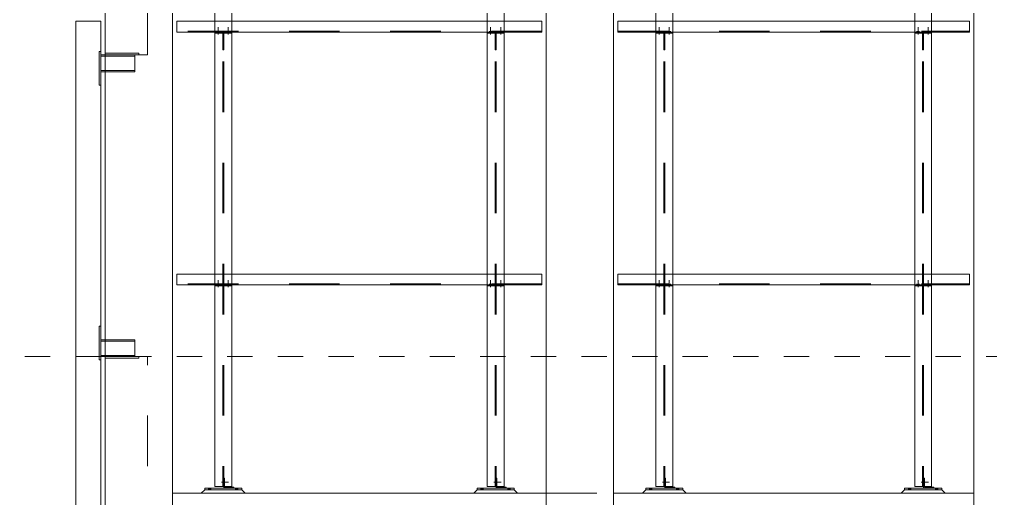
# Model space of a CAD drawing. Header units: millimetres. Extents: x 663313 to 1226001, y 1431724 to 1620898.
# Drawn here: x 663626.35 to 663632.11, y 1524673.58 to 1524676.43 of the extents above; entities that cross this region are included whole.
import ezdxf

# ---------------------------------------------------------------- set-up
doc = ezdxf.new("R2010")
doc.units = ezdxf.units.MM
for name, pattern in [('XKITLINE00', [0]), ('XKITLINE01', [4, 1, -1, 1, -1]), ('XKITLINE02', [4, 2, -2])]:
    doc.linetypes.add(name, pattern=pattern)
for name, color, linetype, lineweight in [('Bolt', 7, 'Continuous', 0), ('Part', 7, 'Continuous', 0), ('S-GRID', 7, 'Continuous', 9)]:
    doc.layers.add(name, color=color, linetype=linetype, lineweight=lineweight)

# ---------------------------------------------------------------- blocks, each defined once
blk = doc.blocks.new('*A20472520')
at = {"layer": 'S-GRID', "color": 7, "linetype": 'XKITLINE01', "lineweight": 0}
blk.add_line((486.810012, 170.525023), (601.986223, 170.525023), dxfattribs=at)
blk = doc.blocks.new('*A20482521')
at = {"layer": 'Part', "color": 7, "linetype": 'XKITLINE00', "lineweight": 0}
for p, q in [((523.41605, 225.858356), (523.41605, 163.791689)), ((526.082717, 225.858356), (526.082717, 163.791689))]:
    blk.add_line(p, q, dxfattribs=at)
blk = doc.blocks.new('*A20502523')
at = {"layer": 'Part', "color": 7, "linetype": 'XKITLINE00', "lineweight": 0}
for p, q in [((505.982716, 225.858356), (505.982716, 163.791689)), ((508.649383, 163.791689), (508.649383, 225.858356))]:
    blk.add_line(p, q, dxfattribs=at)
blk = doc.blocks.new('*A20522525')
at = {"layer": 'Part', "color": 7, "linetype": 'XKITLINE00', "lineweight": 0}
for p, q in [((504.81603, 183.791689), (504.81603, 163.925023)), ((505.81603, 183.791689), (504.81603, 183.791689)), ((505.81603, 163.925023), (505.81603, 183.791689))]:
    blk.add_line(p, q, dxfattribs=at)
blk = doc.blocks.new('*A20542527')
at = {"layer": 'Part', "color": 7, "linetype": 'XKITLINE00', "lineweight": 0}
blk.add_line((540.316051, 225.858356), (540.316051, 163.791689), dxfattribs=at)
blk = doc.blocks.new('*A20562529')
at = {"layer": 'Part', "color": 7, "linetype": 'XKITLINE00', "lineweight": 0}
for p, q in [((508.649383, 165.125023), (508.649383, 163.791689)), ((508.649383, 165.125023), (523.41605, 165.125023)), ((526.082717, 165.125023), (540.316051, 165.125023)), ((540.316051, 165.125023), (540.316051, 163.791689)), ((515.816016, 162.458356), (515.682683, 162.458356)), ((535.816016, 162.458356), (535.682683, 162.458356))]:
    blk.add_line(p, q, dxfattribs=at)
at = {"layer": 'Part', "color": 7, "linetype": 'XKITLINE02', "lineweight": 0}
for p, q in [((523.41605, 165.125023), (526.082717, 165.125023)), ((508.649383, 163.791689), (508.649383, 162.458356)), ((540.316051, 163.791689), (540.316051, 162.458356)), ((508.649383, 162.458356), (515.682683, 162.458356)), ((535.682683, 162.458356), (515.816016, 162.458356)), ((540.316051, 162.458356), (535.816016, 162.458356))]:
    blk.add_line(p, q, dxfattribs=at)
blk = doc.blocks.new('*A20572530')
at = {"layer": 'Part', "color": 7, "linetype": 'XKITLINE00', "lineweight": 0}
for p, q in [((523.249383, 173.791689), (508.81605, 173.791689)), ((508.81605, 173.791689), (508.81605, 173.358356)), ((523.249383, 173.791689), (523.249383, 173.358356)), ((523.249383, 173.358356), (508.81605, 173.358356))]:
    blk.add_line(p, q, dxfattribs=at)
at = {"layer": 'Part', "color": 7, "linetype": 'XKITLINE02', "lineweight": 0}
blk.add_line((523.249383, 173.398356), (508.81605, 173.398356), dxfattribs=at)
blk = doc.blocks.new('*A20582531')
at = {"layer": 'Part', "color": 7, "linetype": 'XKITLINE00', "lineweight": 0}
for p, q in [((523.249383, 183.791689), (508.81605, 183.791689)), ((508.81605, 183.791689), (508.81605, 183.358356)), ((523.249383, 183.791689), (523.249383, 183.358356)), ((523.249383, 183.358356), (508.81605, 183.358356))]:
    blk.add_line(p, q, dxfattribs=at)
at = {"layer": 'Part', "color": 7, "linetype": 'XKITLINE02', "lineweight": 0}
blk.add_line((523.249383, 183.398356), (508.81605, 183.398356), dxfattribs=at)
blk = doc.blocks.new('*A21292602')
at = {"layer": 'Part', "color": 7, "linetype": 'XKITLINE02', "lineweight": 0}
for p, q in [((507.649383, 185.125023), (505.982717, 185.125023)), ((505.982717, 185.125023), (505.982717, 182.458356)), ((507.649383, 182.458356), (507.649383, 185.125023)), ((505.982717, 182.458356), (507.649383, 182.458356))]:
    blk.add_line(p, q, dxfattribs=at)
blk = doc.blocks.new('*A21302603')
at = {"layer": 'Part', "color": 7, "linetype": 'XKITLINE02', "lineweight": 0}
for p, q in [((507.649383, 170.525023), (505.982716, 170.525023)), ((505.982716, 170.525023), (505.982716, 162.191689)), ((507.649383, 162.191689), (507.649383, 170.525023)), ((505.982716, 162.191689), (507.649383, 162.191689))]:
    blk.add_line(p, q, dxfattribs=at)
blk = doc.blocks.new('*A21312604')
at = {"layer": 'Part', "color": 7, "linetype": 'XKITLINE00', "lineweight": 0}
for p, q in [((510.316116, 193.791689), (510.316116, 202.191689)), ((510.316116, 202.191689), (510.982783, 202.191689)), ((510.982783, 202.191689), (510.982783, 193.791689)), ((510.316116, 193.318356), (510.316116, 183.791689)), ((510.982783, 193.318356), (510.982783, 183.791689)), ((510.316116, 183.318356), (510.316116, 173.791689)), ((510.982783, 183.318356), (510.982783, 173.791689)), ((510.316116, 173.318356), (510.316116, 165.391689)), ((510.982783, 173.318356), (510.982783, 165.391689)), ((510.316116, 165.391689), (510.982783, 165.391689))]:
    blk.add_line(p, q, dxfattribs=at)
at = {"layer": 'Part', "color": 7, "linetype": 'XKITLINE02', "lineweight": 0}
for p, q in [((510.62945, 202.191689), (510.62945, 165.391689)), ((510.66945, 202.191689), (510.66945, 165.391689)), ((510.316116, 193.791689), (510.316116, 193.318356)), ((510.982783, 193.791689), (510.982783, 193.318356)), ((510.316116, 183.791689), (510.316116, 183.318356)), ((510.982783, 183.791689), (510.982783, 183.318356)), ((510.316116, 173.791689), (510.316116, 173.318356)), ((510.982783, 173.791689), (510.982783, 173.318356))]:
    blk.add_line(p, q, dxfattribs=at)
blk = doc.blocks.new('*A21322605')
at = {"layer": 'Part', "color": 7, "linetype": 'XKITLINE00', "lineweight": 0}
for p, q in [((521.082717, 193.791689), (521.082717, 202.191689)), ((521.082717, 202.191689), (521.749383, 202.191689)), ((521.749383, 202.191689), (521.749383, 193.791689)), ((521.082717, 193.318356), (521.082717, 183.791689)), ((521.749383, 193.318356), (521.749383, 183.791689)), ((521.082717, 183.318356), (521.082717, 173.791689)), ((521.749383, 183.318356), (521.749383, 173.791689)), ((521.082717, 173.318356), (521.082717, 165.391689)), ((521.749383, 173.318356), (521.749383, 165.391689)), ((521.082717, 165.391689), (521.749383, 165.391689))]:
    blk.add_line(p, q, dxfattribs=at)
at = {"layer": 'Part', "color": 7, "linetype": 'XKITLINE02', "lineweight": 0}
for p, q in [((521.39605, 202.191689), (521.39605, 165.391689)), ((521.43605, 202.191689), (521.43605, 165.391689)), ((521.082717, 193.791689), (521.082717, 193.318356)), ((521.749383, 193.791689), (521.749383, 193.318356)), ((521.082717, 183.791689), (521.082717, 183.318356)), ((521.749383, 183.791689), (521.749383, 183.318356)), ((521.082717, 173.791689), (521.082717, 173.318356)), ((521.749383, 173.791689), (521.749383, 173.318356))]:
    blk.add_line(p, q, dxfattribs=at)
blk = doc.blocks.new('*A21332606')
at = {"layer": 'Part', "color": 7, "linetype": 'XKITLINE00', "lineweight": 0}
for p, q in [((505.81603, 171.191689), (505.982716, 171.191689)), ((505.81603, 170.525023), (505.982716, 170.525023))]:
    blk.add_line(p, q, dxfattribs=at)
at = {"layer": 'Part', "color": 7, "linetype": 'XKITLINE02', "lineweight": 0}
for p, q in [((505.81603, 171.191689), (505.81603, 170.525023)), ((505.81603, 171.141689), (507.149363, 171.141689)), ((505.982716, 171.191689), (507.149363, 171.191689)), ((507.149363, 171.191689), (507.149363, 170.525023)), ((505.81603, 170.575023), (507.149363, 170.575023)), ((505.982716, 170.525023), (507.149363, 170.525023))]:
    blk.add_line(p, q, dxfattribs=at)
blk = doc.blocks.new('*A21342607')
at = {"layer": 'Part', "color": 7, "linetype": 'XKITLINE02', "lineweight": 0}
for p, q in [((505.81603, 171.725023), (505.749363, 171.725023)), ((505.749363, 171.725023), (505.749363, 170.391689)), ((505.81603, 170.391689), (505.81603, 171.725023)), ((505.749363, 170.391689), (505.81603, 170.391689))]:
    blk.add_line(p, q, dxfattribs=at)
blk = doc.blocks.new('*A21352608')
at = {"layer": 'Part', "color": 7, "linetype": 'XKITLINE02', "lineweight": 0}
for p, q in [((507.31603, 170.525023), (505.982696, 170.525023)), ((505.982696, 170.458356), (505.982696, 170.525023)), ((507.31603, 170.458356), (505.982696, 170.458356)), ((507.31603, 170.458356), (507.31603, 170.525023))]:
    blk.add_line(p, q, dxfattribs=at)
blk = doc.blocks.new('*A21362609')
at = {"layer": 'Part', "color": 7, "linetype": 'XKITLINE00', "lineweight": 0}
for p, q in [((509.916116, 165.325023), (511.382783, 165.325023)), ((509.916116, 165.325023), (509.916116, 165.258356)), ((509.916116, 165.258356), (511.382783, 165.258356)), ((511.382783, 165.258356), (511.382783, 165.325023))]:
    blk.add_line(p, q, dxfattribs=at)
blk = doc.blocks.new('*A21372610')
at = {"layer": 'Part', "color": 7, "linetype": 'XKITLINE00', "lineweight": 0}
for p, q in [((509.916116, 165.258356), (509.782783, 165.125023)), ((511.382783, 165.258356), (509.916116, 165.258356)), ((511.516116, 165.125023), (511.382783, 165.258356))]:
    blk.add_line(p, q, dxfattribs=at)
at = {"layer": 'Part', "color": 7, "linetype": 'XKITLINE02', "lineweight": 0}
blk.add_line((509.782783, 165.125023), (511.516116, 165.125023), dxfattribs=at)
blk = doc.blocks.new('*A21382611')
at = {"layer": 'Part', "color": 7, "linetype": 'XKITLINE02', "lineweight": 0}
for p, q in [((510.66945, 165.391689), (510.66945, 165.725023)), ((510.66945, 165.725023), (510.702783, 165.725023)), ((510.702783, 165.725023), (510.702783, 165.391689)), ((511.06945, 165.325023), (510.66945, 165.325023))]:
    blk.add_line(p, q, dxfattribs=at)
at = {"layer": 'Part', "color": 7, "linetype": 'XKITLINE00', "lineweight": 0}
for p, q in [((510.66945, 165.325023), (510.66945, 165.391689)), ((510.702783, 165.391689), (510.702783, 165.358356)), ((510.702783, 165.358356), (511.06945, 165.358356)), ((511.06945, 165.358356), (511.06945, 165.325023))]:
    blk.add_line(p, q, dxfattribs=at)
blk = doc.blocks.new('*A21392612')
at = {"layer": 'Bolt', "color": 7, "linetype": 'XKITLINE02', "lineweight": 0}
for p, q in [((510.57665, 165.558356), (510.862783, 165.558356)), ((510.62945, 165.605023), (510.66945, 165.605023)), ((510.62945, 165.511689), (510.66945, 165.511689)), ((510.66945, 165.605023), (510.702783, 165.605023)), ((510.66945, 165.511689), (510.702783, 165.511689))]:
    blk.add_line(p, q, dxfattribs=at)
blk = doc.blocks.new('*A21402613')
at = {"layer": 'Bolt'}
for points in [[(510.069, 165.258), (510.069, 165.325), (510.163, 165.325), (510.163, 165.258)], [(511.136, 165.258), (511.136, 165.325), (511.229, 165.325), (511.229, 165.258)]]:
    blk.add_hatch(color=7, dxfattribs=at).paths.add_polyline_path(points, flags=17)
at = {"layer": 'Bolt', "color": 7, "linetype": 'XKITLINE00', "lineweight": 0}
for p, q in [((510.069, 165.258), (510.069, 165.325)), ((510.116, 165.258), (510.116, 165.325)), ((510.163, 165.258), (510.163, 165.325)), ((511.136, 165.258), (511.136, 165.325)), ((511.183, 165.258), (511.183, 165.325)), ((511.229, 165.258), (511.229, 165.325))]:
    blk.add_line(p, q, dxfattribs=at)
blk = doc.blocks.new('*A21412614')
at = {"layer": 'Part', "color": 7, "linetype": 'XKITLINE00', "lineweight": 0}
for p, q in [((520.682717, 165.325023), (522.149383, 165.325023)), ((520.682717, 165.325023), (520.682717, 165.258356)), ((520.682717, 165.258356), (522.149383, 165.258356)), ((522.149383, 165.258356), (522.149383, 165.325023))]:
    blk.add_line(p, q, dxfattribs=at)
blk = doc.blocks.new('*A21422615')
at = {"layer": 'Part', "color": 7, "linetype": 'XKITLINE00', "lineweight": 0}
for p, q in [((520.682717, 165.258356), (520.549383, 165.125023)), ((522.149383, 165.258356), (520.682717, 165.258356)), ((522.282717, 165.125023), (522.149383, 165.258356))]:
    blk.add_line(p, q, dxfattribs=at)
at = {"layer": 'Part', "color": 7, "linetype": 'XKITLINE02', "lineweight": 0}
blk.add_line((520.549383, 165.125023), (522.282717, 165.125023), dxfattribs=at)
blk = doc.blocks.new('*A21432616')
at = {"layer": 'Part', "color": 7, "linetype": 'XKITLINE02', "lineweight": 0}
for p, q in [((521.43605, 165.391689), (521.43605, 165.725023)), ((521.43605, 165.725023), (521.469383, 165.725023)), ((521.469383, 165.725023), (521.469383, 165.391689)), ((521.83605, 165.325023), (521.43605, 165.325023))]:
    blk.add_line(p, q, dxfattribs=at)
at = {"layer": 'Part', "color": 7, "linetype": 'XKITLINE00', "lineweight": 0}
for p, q in [((521.43605, 165.325023), (521.43605, 165.391689)), ((521.469383, 165.391689), (521.469383, 165.358356)), ((521.469383, 165.358356), (521.83605, 165.358356)), ((521.83605, 165.358356), (521.83605, 165.325023))]:
    blk.add_line(p, q, dxfattribs=at)
blk = doc.blocks.new('*A21442617')
at = {"layer": 'Bolt', "color": 7, "linetype": 'XKITLINE02', "lineweight": 0}
for p, q in [((521.34325, 165.558356), (521.629383, 165.558356)), ((521.39605, 165.605023), (521.43605, 165.605023)), ((521.39605, 165.511689), (521.43605, 165.511689)), ((521.43605, 165.605023), (521.469383, 165.605023)), ((521.43605, 165.511689), (521.469383, 165.511689))]:
    blk.add_line(p, q, dxfattribs=at)
blk = doc.blocks.new('*A21452618')
at = {"layer": 'Bolt'}
for points in [[(520.836, 165.258), (520.836, 165.325), (520.929, 165.325), (520.929, 165.258)], [(521.903, 165.258), (521.903, 165.325), (521.996, 165.325), (521.996, 165.258)]]:
    blk.add_hatch(color=7, dxfattribs=at).paths.add_polyline_path(points, flags=17)
at = {"layer": 'Bolt', "color": 7, "linetype": 'XKITLINE00', "lineweight": 0}
for p, q in [((520.836, 165.258), (520.836, 165.325)), ((520.883, 165.258), (520.883, 165.325)), ((520.929, 165.258), (520.929, 165.325)), ((521.903, 165.258), (521.903, 165.325)), ((521.949, 165.258), (521.949, 165.325)), ((521.996, 165.258), (521.996, 165.325))]:
    blk.add_line(p, q, dxfattribs=at)
blk = doc.blocks.new('*A21462619')
at = {"layer": 'Part', "color": 7, "linetype": 'XKITLINE00', "lineweight": 0}
for p, q in [((510.316116, 173.318356), (510.316116, 173.358356)), ((510.982783, 173.318356), (510.316116, 173.318356)), ((510.982783, 173.358356), (510.982783, 173.318356))]:
    blk.add_line(p, q, dxfattribs=at)
at = {"layer": 'Part', "color": 7, "linetype": 'XKITLINE02', "lineweight": 0}
blk.add_line((510.316116, 173.358356), (510.982783, 173.358356), dxfattribs=at)
blk = doc.blocks.new('*A21472620')
at = {"layer": 'Part', "color": 7, "linetype": 'XKITLINE00', "lineweight": 0}
for p, q in [((510.62945, 173.318356), (510.66945, 173.318356)), ((510.62945, 173.318356), (510.62945, 172.651689)), ((510.66945, 173.318356), (510.66945, 172.651689)), ((510.62945, 173.118356), (510.66945, 173.118356)), ((510.62945, 172.651689), (510.66945, 172.651689))]:
    blk.add_line(p, q, dxfattribs=at)
blk = doc.blocks.new('*A21482621')
at = {"layer": 'Bolt'}
for points in [[(510.403, 173.358), (510.403, 173.398), (510.496, 173.398), (510.496, 173.358)], [(510.403, 173.318), (510.403, 173.358), (510.496, 173.358), (510.496, 173.318)], [(510.803, 173.358), (510.803, 173.398), (510.896, 173.398), (510.896, 173.358)], [(510.803, 173.318), (510.803, 173.358), (510.896, 173.358), (510.896, 173.318)]]:
    blk.add_hatch(color=7, dxfattribs=at).paths.add_polyline_path(points, flags=17)
at = {"layer": 'Bolt', "color": 7, "linetype": 'XKITLINE00', "lineweight": 0}
for p, q in [((510.449, 173.266), (510.449, 173.552)), ((510.849, 173.266), (510.849, 173.552)), ((510.403, 173.358), (510.403, 173.398)), ((510.403, 173.318), (510.403, 173.358)), ((510.496, 173.358), (510.496, 173.398)), ((510.496, 173.318), (510.496, 173.358)), ((510.803, 173.358), (510.803, 173.398)), ((510.803, 173.318), (510.803, 173.358)), ((510.896, 173.358), (510.896, 173.398)), ((510.896, 173.318), (510.896, 173.358))]:
    blk.add_line(p, q, dxfattribs=at)
blk = doc.blocks.new('*A21492622')
at = {"layer": 'Part', "color": 7, "linetype": 'XKITLINE00', "lineweight": 0}
for p, q in [((521.082717, 173.318356), (521.082717, 173.358356)), ((521.749383, 173.318356), (521.082717, 173.318356)), ((521.749383, 173.358356), (521.749383, 173.318356))]:
    blk.add_line(p, q, dxfattribs=at)
at = {"layer": 'Part', "color": 7, "linetype": 'XKITLINE02', "lineweight": 0}
blk.add_line((521.082717, 173.358356), (521.749383, 173.358356), dxfattribs=at)
blk = doc.blocks.new('*A21502623')
at = {"layer": 'Part', "color": 7, "linetype": 'XKITLINE00', "lineweight": 0}
for p, q in [((521.39605, 173.318356), (521.43605, 173.318356)), ((521.39605, 173.318356), (521.39605, 172.651689)), ((521.43605, 173.318356), (521.43605, 172.651689)), ((521.39605, 173.118356), (521.43605, 173.118356)), ((521.39605, 172.651689), (521.43605, 172.651689))]:
    blk.add_line(p, q, dxfattribs=at)
blk = doc.blocks.new('*A21512624')
at = {"layer": 'Bolt'}
for points in [[(521.169, 173.358), (521.169, 173.398), (521.263, 173.398), (521.263, 173.358)], [(521.169, 173.318), (521.169, 173.358), (521.263, 173.358), (521.263, 173.318)], [(521.569, 173.358), (521.569, 173.398), (521.663, 173.398), (521.663, 173.358)], [(521.569, 173.318), (521.569, 173.358), (521.663, 173.358), (521.663, 173.318)]]:
    blk.add_hatch(color=7, dxfattribs=at).paths.add_polyline_path(points, flags=17)
at = {"layer": 'Bolt', "color": 7, "linetype": 'XKITLINE00', "lineweight": 0}
for p, q in [((521.216, 173.266), (521.216, 173.552)), ((521.616, 173.266), (521.616, 173.552)), ((521.169, 173.358), (521.169, 173.398)), ((521.169, 173.318), (521.169, 173.358)), ((521.263, 173.358), (521.263, 173.398)), ((521.263, 173.318), (521.263, 173.358)), ((521.569, 173.358), (521.569, 173.398)), ((521.569, 173.318), (521.569, 173.358)), ((521.663, 173.358), (521.663, 173.398)), ((521.663, 173.318), (521.663, 173.358))]:
    blk.add_line(p, q, dxfattribs=at)
blk = doc.blocks.new('*A21522625')
at = {"layer": 'Part', "color": 7, "linetype": 'XKITLINE02', "lineweight": 0}
for p, q in [((505.749363, 181.258356), (505.749363, 182.591689)), ((505.749363, 182.591689), (505.81603, 182.591689)), ((505.81603, 182.591689), (505.81603, 181.258356)), ((505.81603, 181.258356), (505.749363, 181.258356))]:
    blk.add_line(p, q, dxfattribs=at)
blk = doc.blocks.new('*A21532626')
at = {"layer": 'Part', "color": 7, "linetype": 'XKITLINE00', "lineweight": 0}
for p, q in [((505.81603, 182.458356), (505.982716, 182.458356)), ((505.81603, 181.791689), (505.982716, 181.791689))]:
    blk.add_line(p, q, dxfattribs=at)
at = {"layer": 'Part', "color": 7, "linetype": 'XKITLINE02', "lineweight": 0}
for p, q in [((505.81603, 181.791689), (505.81603, 182.458356)), ((505.81603, 182.408356), (507.149363, 182.408356)), ((505.982716, 182.458356), (507.149363, 182.458356)), ((507.149363, 182.458356), (507.149363, 181.791689)), ((505.81603, 181.841689), (507.149363, 181.841689)), ((505.982716, 181.791689), (507.149363, 181.791689))]:
    blk.add_line(p, q, dxfattribs=at)
blk = doc.blocks.new('*A21542627')
at = {"layer": 'Part', "color": 7, "linetype": 'XKITLINE02', "lineweight": 0}
for p, q in [((507.31603, 182.525023), (505.982696, 182.525023)), ((505.982696, 182.458356), (505.982696, 182.525023)), ((507.31603, 182.458356), (505.982696, 182.458356)), ((507.31603, 182.458356), (507.31603, 182.525023))]:
    blk.add_line(p, q, dxfattribs=at)
blk = doc.blocks.new('*A21552628')
at = {"layer": 'Part', "color": 7, "linetype": 'XKITLINE00', "lineweight": 0}
for p, q in [((510.316116, 183.318356), (510.316116, 183.358356)), ((510.982783, 183.318356), (510.316116, 183.318356)), ((510.982783, 183.358356), (510.982783, 183.318356))]:
    blk.add_line(p, q, dxfattribs=at)
at = {"layer": 'Part', "color": 7, "linetype": 'XKITLINE02', "lineweight": 0}
blk.add_line((510.316116, 183.358356), (510.982783, 183.358356), dxfattribs=at)
blk = doc.blocks.new('*A21562629')
at = {"layer": 'Part', "color": 7, "linetype": 'XKITLINE00', "lineweight": 0}
for p, q in [((510.62945, 183.318356), (510.66945, 183.318356)), ((510.62945, 183.318356), (510.62945, 182.651689)), ((510.66945, 183.318356), (510.66945, 182.651689)), ((510.62945, 183.118356), (510.66945, 183.118356)), ((510.62945, 182.651689), (510.66945, 182.651689))]:
    blk.add_line(p, q, dxfattribs=at)
blk = doc.blocks.new('*A21572630')
at = {"layer": 'Bolt'}
for points in [[(510.403, 183.358), (510.403, 183.398), (510.496, 183.398), (510.496, 183.358)], [(510.403, 183.318), (510.403, 183.358), (510.496, 183.358), (510.496, 183.318)], [(510.803, 183.358), (510.803, 183.398), (510.896, 183.398), (510.896, 183.358)], [(510.803, 183.318), (510.803, 183.358), (510.896, 183.358), (510.896, 183.318)]]:
    blk.add_hatch(color=7, dxfattribs=at).paths.add_polyline_path(points, flags=17)
at = {"layer": 'Bolt', "color": 7, "linetype": 'XKITLINE00', "lineweight": 0}
for p, q in [((510.449, 183.266), (510.449, 183.552)), ((510.849, 183.266), (510.849, 183.552)), ((510.403, 183.358), (510.403, 183.398)), ((510.403, 183.318), (510.403, 183.358)), ((510.496, 183.358), (510.496, 183.398)), ((510.496, 183.318), (510.496, 183.358)), ((510.803, 183.358), (510.803, 183.398)), ((510.803, 183.318), (510.803, 183.358)), ((510.896, 183.358), (510.896, 183.398)), ((510.896, 183.318), (510.896, 183.358))]:
    blk.add_line(p, q, dxfattribs=at)
blk = doc.blocks.new('*A21582631')
at = {"layer": 'Part', "color": 7, "linetype": 'XKITLINE00', "lineweight": 0}
for p, q in [((521.082717, 183.318356), (521.082717, 183.358356)), ((521.749383, 183.318356), (521.082717, 183.318356)), ((521.749383, 183.358356), (521.749383, 183.318356))]:
    blk.add_line(p, q, dxfattribs=at)
at = {"layer": 'Part', "color": 7, "linetype": 'XKITLINE02', "lineweight": 0}
blk.add_line((521.082717, 183.358356), (521.749383, 183.358356), dxfattribs=at)
blk = doc.blocks.new('*A21592632')
at = {"layer": 'Part', "color": 7, "linetype": 'XKITLINE00', "lineweight": 0}
for p, q in [((521.39605, 183.318356), (521.43605, 183.318356)), ((521.39605, 183.318356), (521.39605, 182.651689)), ((521.43605, 183.318356), (521.43605, 182.651689)), ((521.39605, 183.118356), (521.43605, 183.118356)), ((521.39605, 182.651689), (521.43605, 182.651689))]:
    blk.add_line(p, q, dxfattribs=at)
blk = doc.blocks.new('*A21602633')
at = {"layer": 'Bolt'}
for points in [[(521.169, 183.358), (521.169, 183.398), (521.263, 183.398), (521.263, 183.358)], [(521.169, 183.318), (521.169, 183.358), (521.263, 183.358), (521.263, 183.318)], [(521.569, 183.358), (521.569, 183.398), (521.663, 183.398), (521.663, 183.358)], [(521.569, 183.318), (521.569, 183.358), (521.663, 183.358), (521.663, 183.318)]]:
    blk.add_hatch(color=7, dxfattribs=at).paths.add_polyline_path(points, flags=17)
at = {"layer": 'Bolt', "color": 7, "linetype": 'XKITLINE00', "lineweight": 0}
for p, q in [((521.216, 183.266), (521.216, 183.552)), ((521.616, 183.266), (521.616, 183.552)), ((521.169, 183.358), (521.169, 183.398)), ((521.169, 183.318), (521.169, 183.358)), ((521.263, 183.358), (521.263, 183.398)), ((521.263, 183.318), (521.263, 183.358)), ((521.569, 183.358), (521.569, 183.398)), ((521.569, 183.318), (521.569, 183.358)), ((521.663, 183.358), (521.663, 183.398)), ((521.663, 183.318), (521.663, 183.358))]:
    blk.add_line(p, q, dxfattribs=at)
blk = doc.blocks.new('*A22432716')
at = {"layer": 'Part', "color": 7, "linetype": 'XKITLINE00', "lineweight": 0}
for p, q in [((528.416067, 202.191689), (527.7494, 202.191689)), ((527.7494, 202.191689), (527.7494, 193.791689)), ((528.416067, 202.191689), (528.416067, 193.791689)), ((527.7494, 193.318356), (527.7494, 183.791689)), ((528.416067, 193.318356), (528.416067, 183.791689)), ((527.7494, 183.318356), (527.7494, 173.791689)), ((528.416067, 183.318356), (528.416067, 173.791689)), ((527.7494, 173.318356), (527.7494, 165.391689)), ((528.416067, 173.318356), (528.416067, 165.391689)), ((528.416067, 165.391689), (527.7494, 165.391689))]:
    blk.add_line(p, q, dxfattribs=at)
at = {"layer": 'Part', "color": 7, "linetype": 'XKITLINE02', "lineweight": 0}
for p, q in [((528.062734, 202.191689), (528.062734, 165.391689)), ((528.102734, 202.191689), (528.102734, 165.391689)), ((527.7494, 193.791689), (527.7494, 193.318356)), ((528.416067, 193.791689), (528.416067, 193.318356)), ((527.7494, 183.791689), (527.7494, 183.318356)), ((528.416067, 183.791689), (528.416067, 183.318356)), ((527.7494, 173.791689), (527.7494, 173.318356)), ((528.416067, 173.791689), (528.416067, 173.318356))]:
    blk.add_line(p, q, dxfattribs=at)
blk = doc.blocks.new('*A22442717')
at = {"layer": 'Part', "color": 7, "linetype": 'XKITLINE00', "lineweight": 0}
for p, q in [((538.649384, 202.191689), (537.982717, 202.191689)), ((537.982717, 202.191689), (537.982717, 193.791689)), ((538.649384, 202.191689), (538.649384, 193.791689)), ((537.982717, 193.318356), (537.982717, 183.791689)), ((538.649384, 193.318356), (538.649384, 183.791689)), ((537.982717, 183.318356), (537.982717, 173.791689)), ((538.649384, 183.318356), (538.649384, 173.791689)), ((537.982717, 173.318356), (537.982717, 165.391689)), ((538.649384, 173.318356), (538.649384, 165.391689)), ((538.649384, 165.391689), (537.982717, 165.391689))]:
    blk.add_line(p, q, dxfattribs=at)
at = {"layer": 'Part', "color": 7, "linetype": 'XKITLINE02', "lineweight": 0}
for p, q in [((538.296051, 202.191689), (538.296051, 165.391689)), ((538.336051, 202.191689), (538.336051, 165.391689)), ((537.982717, 193.791689), (537.982717, 193.318356)), ((538.649384, 193.791689), (538.649384, 193.318356)), ((537.982717, 183.791689), (537.982717, 183.318356)), ((538.649384, 183.791689), (538.649384, 183.318356)), ((537.982717, 173.791689), (537.982717, 173.318356)), ((538.649384, 173.791689), (538.649384, 173.318356))]:
    blk.add_line(p, q, dxfattribs=at)
blk = doc.blocks.new('*A22462719')
at = {"layer": 'Part', "color": 7, "linetype": 'XKITLINE00', "lineweight": 0}
for p, q in [((540.149384, 173.791689), (526.24925, 173.791689)), ((526.24925, 173.791689), (526.24925, 173.358356)), ((540.149384, 173.791689), (540.149384, 173.358356)), ((540.149384, 173.358356), (526.24925, 173.358356))]:
    blk.add_line(p, q, dxfattribs=at)
at = {"layer": 'Part', "color": 7, "linetype": 'XKITLINE02', "lineweight": 0}
blk.add_line((526.24925, 173.398356), (540.149384, 173.398356), dxfattribs=at)
blk = doc.blocks.new('*A22472720')
at = {"layer": 'Part', "color": 7, "linetype": 'XKITLINE00', "lineweight": 0}
for p, q in [((540.149384, 183.791689), (526.24925, 183.791689)), ((526.24925, 183.791689), (526.24925, 183.358356)), ((540.149384, 183.791689), (540.149384, 183.358356)), ((540.149384, 183.358356), (526.24925, 183.358356))]:
    blk.add_line(p, q, dxfattribs=at)
at = {"layer": 'Part', "color": 7, "linetype": 'XKITLINE02', "lineweight": 0}
blk.add_line((526.24925, 183.398356), (540.149384, 183.398356), dxfattribs=at)
blk = doc.blocks.new('*A22482721')
at = {"layer": 'Part', "color": 7, "linetype": 'XKITLINE00', "lineweight": 0}
for p, q in [((528.062734, 173.318356), (528.102734, 173.318356)), ((528.062734, 173.318356), (528.062734, 172.651689)), ((528.102734, 172.651689), (528.102734, 173.318356)), ((528.062734, 173.118356), (528.102734, 173.118356)), ((528.062734, 172.651689), (528.102734, 172.651689))]:
    blk.add_line(p, q, dxfattribs=at)
blk = doc.blocks.new('*A22492722')
at = {"layer": 'Part', "color": 7, "linetype": 'XKITLINE00', "lineweight": 0}
for p, q in [((527.7494, 173.318356), (527.7494, 173.358356)), ((528.416067, 173.318356), (527.7494, 173.318356)), ((528.416067, 173.358356), (528.416067, 173.318356))]:
    blk.add_line(p, q, dxfattribs=at)
at = {"layer": 'Part', "color": 7, "linetype": 'XKITLINE02', "lineweight": 0}
blk.add_line((527.7494, 173.358356), (528.416067, 173.358356), dxfattribs=at)
blk = doc.blocks.new('*A22502723')
at = {"layer": 'Bolt'}
for points in [[(527.503, 165.258), (527.503, 165.325), (527.596, 165.325), (527.596, 165.258)], [(528.569, 165.258), (528.569, 165.325), (528.663, 165.325), (528.663, 165.258)]]:
    blk.add_hatch(color=7, dxfattribs=at).paths.add_polyline_path(points, flags=17)
at = {"layer": 'Bolt', "color": 7, "linetype": 'XKITLINE00', "lineweight": 0}
for p, q in [((527.503, 165.258), (527.503, 165.325)), ((527.549, 165.258), (527.549, 165.325)), ((527.596, 165.258), (527.596, 165.325)), ((528.569, 165.258), (528.569, 165.325)), ((528.616, 165.258), (528.616, 165.325)), ((528.663, 165.258), (528.663, 165.325))]:
    blk.add_line(p, q, dxfattribs=at)
blk = doc.blocks.new('*A22512724')
at = {"layer": 'Bolt', "color": 7, "linetype": 'XKITLINE02', "lineweight": 0}
for p, q in [((528.009934, 165.558356), (528.296067, 165.558356)), ((528.062734, 165.605023), (528.102734, 165.605023)), ((528.062734, 165.511689), (528.102734, 165.511689)), ((528.102734, 165.605023), (528.136067, 165.605023)), ((528.102734, 165.511689), (528.136067, 165.511689))]:
    blk.add_line(p, q, dxfattribs=at)
blk = doc.blocks.new('*A22522725')
at = {"layer": 'Part', "color": 7, "linetype": 'XKITLINE02', "lineweight": 0}
for p, q in [((528.102734, 165.391689), (528.102734, 165.725023)), ((528.102734, 165.725023), (528.136067, 165.725023)), ((528.136067, 165.725023), (528.136067, 165.391689)), ((528.502734, 165.325023), (528.102734, 165.325023))]:
    blk.add_line(p, q, dxfattribs=at)
at = {"layer": 'Part', "color": 7, "linetype": 'XKITLINE00', "lineweight": 0}
for p, q in [((528.102734, 165.325023), (528.102734, 165.391689)), ((528.136067, 165.391689), (528.136067, 165.358356)), ((528.136067, 165.358356), (528.502734, 165.358356)), ((528.502734, 165.358356), (528.502734, 165.325023))]:
    blk.add_line(p, q, dxfattribs=at)
blk = doc.blocks.new('*A22532726')
at = {"layer": 'Part', "color": 7, "linetype": 'XKITLINE00', "lineweight": 0}
for p, q in [((527.3494, 165.258356), (527.216067, 165.125023)), ((528.816067, 165.258356), (527.3494, 165.258356)), ((528.9494, 165.125023), (528.816067, 165.258356))]:
    blk.add_line(p, q, dxfattribs=at)
at = {"layer": 'Part', "color": 7, "linetype": 'XKITLINE02', "lineweight": 0}
blk.add_line((527.216067, 165.125023), (528.9494, 165.125023), dxfattribs=at)
blk = doc.blocks.new('*A22542727')
at = {"layer": 'Part', "color": 7, "linetype": 'XKITLINE00', "lineweight": 0}
for p, q in [((527.3494, 165.325023), (528.816067, 165.325023)), ((527.3494, 165.325023), (527.3494, 165.258356)), ((527.3494, 165.258356), (528.816067, 165.258356)), ((528.816067, 165.325023), (528.816067, 165.258356))]:
    blk.add_line(p, q, dxfattribs=at)
blk = doc.blocks.new('*A22552728')
at = {"layer": 'Bolt'}
for points in [[(527.836, 173.358), (527.836, 173.398), (527.929, 173.398), (527.929, 173.358)], [(527.836, 173.318), (527.836, 173.358), (527.929, 173.358), (527.929, 173.318)], [(528.236, 173.358), (528.236, 173.398), (528.329, 173.398), (528.329, 173.358)], [(528.236, 173.318), (528.236, 173.358), (528.329, 173.358), (528.329, 173.318)]]:
    blk.add_hatch(color=7, dxfattribs=at).paths.add_polyline_path(points, flags=17)
at = {"layer": 'Bolt', "color": 7, "linetype": 'XKITLINE00', "lineweight": 0}
for p, q in [((527.883, 173.266), (527.883, 173.552)), ((528.283, 173.266), (528.283, 173.552)), ((527.836, 173.358), (527.836, 173.398)), ((527.836, 173.318), (527.836, 173.358)), ((527.929, 173.358), (527.929, 173.398)), ((527.929, 173.318), (527.929, 173.358)), ((528.236, 173.358), (528.236, 173.398)), ((528.236, 173.318), (528.236, 173.358)), ((528.329, 173.358), (528.329, 173.398)), ((528.329, 173.318), (528.329, 173.358))]:
    blk.add_line(p, q, dxfattribs=at)
blk = doc.blocks.new('*A22612734')
at = {"layer": 'Bolt'}
for points in [[(537.736, 165.258), (537.736, 165.325), (537.829, 165.325), (537.829, 165.258)], [(538.803, 165.258), (538.803, 165.325), (538.896, 165.325), (538.896, 165.258)]]:
    blk.add_hatch(color=7, dxfattribs=at).paths.add_polyline_path(points, flags=17)
at = {"layer": 'Bolt', "color": 7, "linetype": 'XKITLINE00', "lineweight": 0}
for p, q in [((537.736, 165.258), (537.736, 165.325)), ((537.783, 165.258), (537.783, 165.325)), ((537.829, 165.258), (537.829, 165.325)), ((538.803, 165.258), (538.803, 165.325)), ((538.849, 165.258), (538.849, 165.325)), ((538.896, 165.258), (538.896, 165.325))]:
    blk.add_line(p, q, dxfattribs=at)
blk = doc.blocks.new('*A22622735')
at = {"layer": 'Bolt', "color": 7, "linetype": 'XKITLINE02', "lineweight": 0}
for p, q in [((538.243251, 165.558356), (538.529384, 165.558356)), ((538.296051, 165.605023), (538.336051, 165.605023)), ((538.296051, 165.511689), (538.336051, 165.511689)), ((538.336051, 165.605023), (538.369384, 165.605023)), ((538.336051, 165.511689), (538.369384, 165.511689))]:
    blk.add_line(p, q, dxfattribs=at)
blk = doc.blocks.new('*A22632736')
at = {"layer": 'Part', "color": 7, "linetype": 'XKITLINE02', "lineweight": 0}
for p, q in [((538.336051, 165.391689), (538.336051, 165.725023)), ((538.336051, 165.725023), (538.369384, 165.725023)), ((538.369384, 165.725023), (538.369384, 165.391689)), ((538.736051, 165.325023), (538.336051, 165.325023))]:
    blk.add_line(p, q, dxfattribs=at)
at = {"layer": 'Part', "color": 7, "linetype": 'XKITLINE00', "lineweight": 0}
for p, q in [((538.336051, 165.325023), (538.336051, 165.391689)), ((538.369384, 165.391689), (538.369384, 165.358356)), ((538.369384, 165.358356), (538.736051, 165.358356)), ((538.736051, 165.358356), (538.736051, 165.325023))]:
    blk.add_line(p, q, dxfattribs=at)
blk = doc.blocks.new('*A22642737')
at = {"layer": 'Part', "color": 7, "linetype": 'XKITLINE00', "lineweight": 0}
for p, q in [((537.582717, 165.258356), (537.449384, 165.125023)), ((539.049384, 165.258356), (537.582717, 165.258356)), ((539.182717, 165.125023), (539.049384, 165.258356))]:
    blk.add_line(p, q, dxfattribs=at)
at = {"layer": 'Part', "color": 7, "linetype": 'XKITLINE02', "lineweight": 0}
blk.add_line((537.449384, 165.125023), (539.182717, 165.125023), dxfattribs=at)
blk = doc.blocks.new('*A22652738')
at = {"layer": 'Part', "color": 7, "linetype": 'XKITLINE00', "lineweight": 0}
for p, q in [((537.582717, 165.325023), (539.049384, 165.325023)), ((537.582717, 165.325023), (537.582717, 165.258356)), ((537.582717, 165.258356), (539.049384, 165.258356)), ((539.049384, 165.325023), (539.049384, 165.258356))]:
    blk.add_line(p, q, dxfattribs=at)
blk = doc.blocks.new('*A22692742')
at = {"layer": 'Part', "color": 7, "linetype": 'XKITLINE00', "lineweight": 0}
for p, q in [((537.982717, 173.318356), (537.982717, 173.358356)), ((538.649384, 173.318356), (537.982717, 173.318356)), ((538.649384, 173.358356), (538.649384, 173.318356))]:
    blk.add_line(p, q, dxfattribs=at)
at = {"layer": 'Part', "color": 7, "linetype": 'XKITLINE02', "lineweight": 0}
blk.add_line((537.982717, 173.358356), (538.649384, 173.358356), dxfattribs=at)
blk = doc.blocks.new('*A22702743')
at = {"layer": 'Part', "color": 7, "linetype": 'XKITLINE00', "lineweight": 0}
for p, q in [((538.296051, 173.318356), (538.336051, 173.318356)), ((538.296051, 173.318356), (538.296051, 172.651689)), ((538.336051, 172.651689), (538.336051, 173.318356)), ((538.296051, 173.118356), (538.336051, 173.118356)), ((538.296051, 172.651689), (538.336051, 172.651689))]:
    blk.add_line(p, q, dxfattribs=at)
blk = doc.blocks.new('*A22712744')
at = {"layer": 'Bolt'}
for points in [[(538.069, 173.358), (538.069, 173.398), (538.163, 173.398), (538.163, 173.358)], [(538.069, 173.318), (538.069, 173.358), (538.163, 173.358), (538.163, 173.318)], [(538.469, 173.358), (538.469, 173.398), (538.563, 173.398), (538.563, 173.358)], [(538.469, 173.318), (538.469, 173.358), (538.563, 173.358), (538.563, 173.318)]]:
    blk.add_hatch(color=7, dxfattribs=at).paths.add_polyline_path(points, flags=17)
at = {"layer": 'Bolt', "color": 7, "linetype": 'XKITLINE00', "lineweight": 0}
for p, q in [((538.116, 173.266), (538.116, 173.552)), ((538.516, 173.266), (538.516, 173.552)), ((538.069, 173.358), (538.069, 173.398)), ((538.069, 173.318), (538.069, 173.358)), ((538.163, 173.358), (538.163, 173.398)), ((538.163, 173.318), (538.163, 173.358)), ((538.469, 173.358), (538.469, 173.398)), ((538.469, 173.318), (538.469, 173.358)), ((538.563, 173.358), (538.563, 173.398)), ((538.563, 173.318), (538.563, 173.358))]:
    blk.add_line(p, q, dxfattribs=at)
blk = doc.blocks.new('*A22722745')
at = {"layer": 'Part', "color": 7, "linetype": 'XKITLINE00', "lineweight": 0}
for p, q in [((527.7494, 183.318356), (527.7494, 183.358356)), ((528.416067, 183.318356), (527.7494, 183.318356)), ((528.416067, 183.358356), (528.416067, 183.318356))]:
    blk.add_line(p, q, dxfattribs=at)
at = {"layer": 'Part', "color": 7, "linetype": 'XKITLINE02', "lineweight": 0}
blk.add_line((527.7494, 183.358356), (528.416067, 183.358356), dxfattribs=at)
blk = doc.blocks.new('*A22732746')
at = {"layer": 'Part', "color": 7, "linetype": 'XKITLINE00', "lineweight": 0}
for p, q in [((528.062734, 183.318356), (528.102734, 183.318356)), ((528.062734, 183.318356), (528.062734, 182.651689)), ((528.102734, 182.651689), (528.102734, 183.318356)), ((528.062734, 183.118356), (528.102734, 183.118356)), ((528.062734, 182.651689), (528.102734, 182.651689))]:
    blk.add_line(p, q, dxfattribs=at)
blk = doc.blocks.new('*A22742747')
at = {"layer": 'Bolt'}
for points in [[(527.836, 183.358), (527.836, 183.398), (527.929, 183.398), (527.929, 183.358)], [(527.836, 183.318), (527.836, 183.358), (527.929, 183.358), (527.929, 183.318)], [(528.236, 183.358), (528.236, 183.398), (528.329, 183.398), (528.329, 183.358)], [(528.236, 183.318), (528.236, 183.358), (528.329, 183.358), (528.329, 183.318)]]:
    blk.add_hatch(color=7, dxfattribs=at).paths.add_polyline_path(points, flags=17)
at = {"layer": 'Bolt', "color": 7, "linetype": 'XKITLINE00', "lineweight": 0}
for p, q in [((527.883, 183.266), (527.883, 183.552)), ((528.283, 183.266), (528.283, 183.552)), ((527.836, 183.358), (527.836, 183.398)), ((527.836, 183.318), (527.836, 183.358)), ((527.929, 183.358), (527.929, 183.398)), ((527.929, 183.318), (527.929, 183.358)), ((528.236, 183.358), (528.236, 183.398)), ((528.236, 183.318), (528.236, 183.358)), ((528.329, 183.358), (528.329, 183.398)), ((528.329, 183.318), (528.329, 183.358))]:
    blk.add_line(p, q, dxfattribs=at)
blk = doc.blocks.new('*A22752748')
at = {"layer": 'Part', "color": 7, "linetype": 'XKITLINE00', "lineweight": 0}
for p, q in [((537.982717, 183.318356), (537.982717, 183.358356)), ((538.649384, 183.318356), (537.982717, 183.318356)), ((538.649384, 183.358356), (538.649384, 183.318356))]:
    blk.add_line(p, q, dxfattribs=at)
at = {"layer": 'Part', "color": 7, "linetype": 'XKITLINE02', "lineweight": 0}
blk.add_line((537.982717, 183.358356), (538.649384, 183.358356), dxfattribs=at)
blk = doc.blocks.new('*A22762749')
at = {"layer": 'Part', "color": 7, "linetype": 'XKITLINE00', "lineweight": 0}
for p, q in [((538.296051, 183.318356), (538.336051, 183.318356)), ((538.296051, 183.318356), (538.296051, 182.651689)), ((538.336051, 182.651689), (538.336051, 183.318356)), ((538.296051, 183.118356), (538.336051, 183.118356)), ((538.296051, 182.651689), (538.336051, 182.651689))]:
    blk.add_line(p, q, dxfattribs=at)
blk = doc.blocks.new('*A22772750')
at = {"layer": 'Bolt'}
for points in [[(538.069, 183.358), (538.069, 183.398), (538.163, 183.398), (538.163, 183.358)], [(538.069, 183.318), (538.069, 183.358), (538.163, 183.358), (538.163, 183.318)], [(538.469, 183.358), (538.469, 183.398), (538.563, 183.398), (538.563, 183.358)], [(538.469, 183.318), (538.469, 183.358), (538.563, 183.358), (538.563, 183.318)]]:
    blk.add_hatch(color=7, dxfattribs=at).paths.add_polyline_path(points, flags=17)
at = {"layer": 'Bolt', "color": 7, "linetype": 'XKITLINE00', "lineweight": 0}
for p, q in [((538.116, 183.266), (538.116, 183.552)), ((538.516, 183.266), (538.516, 183.552)), ((538.069, 183.358), (538.069, 183.398)), ((538.069, 183.318), (538.069, 183.358)), ((538.163, 183.358), (538.163, 183.398)), ((538.163, 183.318), (538.163, 183.358)), ((538.469, 183.358), (538.469, 183.398)), ((538.469, 183.318), (538.469, 183.358)), ((538.563, 183.358), (538.563, 183.398)), ((538.563, 183.318), (538.563, 183.358))]:
    blk.add_line(p, q, dxfattribs=at)

msp = doc.modelspace()

# ---------------------------------------------------------------- block references
at = {"color": 7, "lineweight": 0, "xscale": 0.15, "yscale": 0.15, "zscale": 0.15}
for name in ['*A20522525', '*A20502523', '*A20482521', '*A20542527', '*A21312604', '*A21322605', '*A22432716', '*A22442717', '*A21292602', '*A20582531', '*A21572630', '*A21602633', '*A22472720', '*A22742747', '*A22772750', '*A21552628', '*A21562629', '*A21582631', '*A21592632', '*A22722745', '*A22732746', '*A22752748', '*A22762749', '*A21522625', '*A21532626', '*A21542627', '*A20572530', '*A21482621', '*A21512624', '*A22462719', '*A22552728', '*A22712744', '*A21462619', '*A21472620', '*A21492622', '*A21502623', '*A22492722', '*A22482721', '*A22692742', '*A22702743', '*A20472520', '*A21342607', '*A21332606', '*A21302603', '*A21352608', '*A21392612', '*A21382611', '*A21442617', '*A21432616', '*A22512724', '*A22522725', '*A22622735', '*A22632736', '*A20562529', '*A21372610', '*A21362609', '*A21402613', '*A21422615', '*A21412614', '*A21452618', '*A22532726', '*A22542727', '*A22502723', '*A22642737', '*A22652738', '*A22612734']:
    msp.add_blockref(name, (663550.9626, 1524648.8475), dxfattribs=at)

doc.saveas('drawing.dxf')
